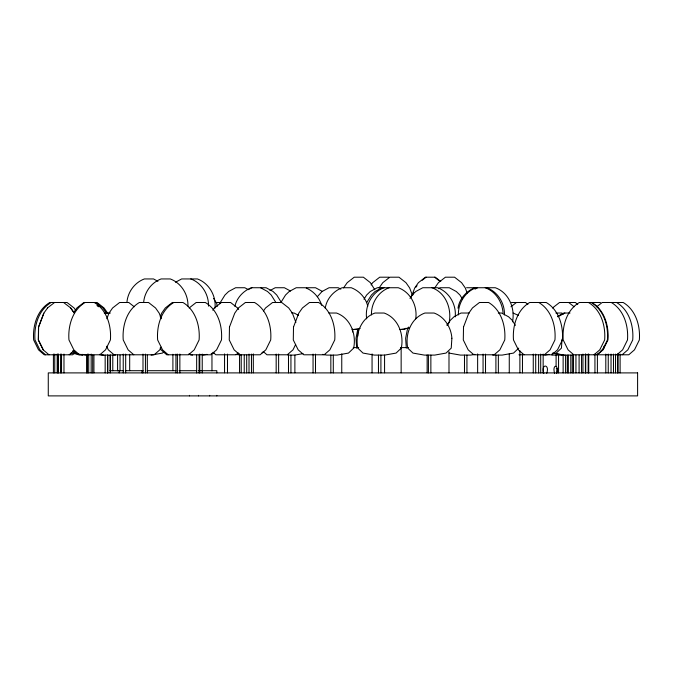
<?xml version="1.0" encoding="UTF-8"?>
<svg xmlns="http://www.w3.org/2000/svg" width="673" height="673" viewBox="0 0 673 673"><rect width="100%" height="100%" fill="white"/><g stroke="black" fill="none" stroke-linecap="round" stroke-linejoin="round"><path stroke-width="1.01" d="M187.944 306.131C188.373 294.597 181.289 282.971 170.261 278.942L161.108 278.942C151.391 282.551 144.518 292.015 143.677 302.261M208.479 306.131C208.916 294.597 201.824 282.971 190.804 278.942M214.981 308.099C216.327 295.96 209.093 283.198 197.433 278.942L181.643 278.942L175.502 282.248M415.704 318.867C417.723 306.139 410.69 292.217 398.29 287.733L377.292 287.733L370.268 291.51L366.608 295.035L363.984 299.241M449.084 322.813C451.987 308.991 445.938 292.721 431.931 287.733M455.2 316.89C456.538 304.743 449.312 291.981 437.652 287.733L422.779 287.733L415.754 291.51L412.095 295.035L409.992 298.4M504.447 314.922C504.885 303.388 497.793 291.754 486.772 287.733M512.523 321.829C515.249 308.268 508.897 292.595 495.311 287.733L466.574 287.733M562.022 339.234L561.433 348.118L556.251 353.081L552.121 353.813M604.068 346.141L603.933 348.118L600.972 350.953M126.936 302.261C127.777 292.015 134.659 282.551 144.375 278.942L153.528 278.942L157.919 281.306M234.877 306.308C236.761 297.912 243.348 290.803 251.374 287.733L266.071 287.733L273.095 291.51L276.754 295.035L281.482 302.614M325.252 308.2C326.54 298.997 333.497 291.03 342.12 287.733L351.281 287.733C359.306 290.803 365.893 297.912 367.778 306.308M357.691 329.703L356.009 338.241L356.656 348.118M458.01 308.2C459.306 298.997 466.263 291.03 474.886 287.733M43.871 313.214L38.622 327.053L38.411 339.949L43.274 349.825M106.839 318.75L108.942 313.214L112.601 307.982L119.626 302.497L128.779 302.497L134.238 306.77M160.241 316.907L161.638 313.214L165.306 307.982L172.322 302.497L182.947 302.497C195.658 309.992 200.201 326.01 199.099 339.949L194.236 349.825L188.524 354.789L166.753 354.789L161.04 349.825L160.157 348.025M411.237 297.138L414.745 287.918L418.404 282.685L425.429 277.2L435.296 277.2L440.756 281.465M412.65 295.296L413.702 292.528M161.15 347.133L159.821 349.825L154.109 354.789L114.048 354.789L108.336 349.825L106.57 346.233M295.657 344.441L292.999 349.825L287.295 354.789L266.988 354.789L263.421 351.685M556.596 373.296C559.423 363.9 551.759 363.975 554.602 373.296M219.701 303.456L224.959 295.035L228.618 291.51L235.643 287.733L244.795 287.733L248.303 289.626M280.801 302.614L285.529 295.035L289.188 291.51L296.213 287.733L305.365 287.733C313.189 290.669 319.347 297.416 321.677 305.357M317.32 296.717L322.031 291.51L329.055 287.733L338.208 287.733L340.841 289.146M366.684 302.614L371.412 295.035L375.08 291.51L382.096 287.733M408.561 327.07L407.51 328.761L405.642 338.241L406.299 348.118M447.158 325.387L450.313 320.331L453.972 316.806L460.997 313.029L469.35 313.029M47.539 307.982L43.779 313.214L38.521 327.053L38.311 339.949L43.173 349.825L48.986 354.789M73.727 312.465L76.865 307.982L83.889 302.497L97.03 302.497L104.046 307.982L107.714 313.214M212.828 310.228L214.401 307.982L221.417 302.497L230.578 302.497L237.594 307.982L238.646 309.479M263.446 310.976L265.541 307.982L272.565 302.497L281.718 302.497L288.742 307.982L292.402 313.214L295.901 322.434M343.55 287.918L347.209 282.685L354.234 277.2L363.386 277.2L370.411 282.685L374.777 289.76M371.117 284.923L372.691 282.685L379.707 277.2L388.868 277.2M379.109 287.918L382.777 282.685L389.793 277.2L398.954 277.2L405.97 282.685L409.638 287.918L412.44 295.296M415.973 287.169L417.024 285.672M434.733 287.918L438.401 282.685L445.417 277.2L454.578 277.2L461.594 282.685L465.253 287.918L467.356 293.453M546.712 373.296C550.119 364.085 540.814 363.302 543.691 373.019L543.885 373.296M163.985 351.659L162.504 353.081L151.139 355.092M261.881 353.081L263.362 351.659M446.864 324.941L448.344 323.52M518.732 348.118L513.541 353.081L502.184 355.092L492.72 355.092M69.184 354.789L74.282 350.44M74.787 352.921L72.642 354.789L44.225 354.789L38.512 349.825L33.65 339.949C32.548 326.01 37.091 309.992 49.802 302.497L67.073 302.497L74.089 307.982L75.662 310.228M99.831 354.789L105.543 349.825L110.406 339.949C111.508 326.01 106.973 309.992 94.262 302.497M238.292 352.921L236.147 354.789L215.848 354.789L212.988 352.307M405.954 328.247L404.523 329.484L399.754 329.484M544.373 354.789L550.085 349.825L554.947 339.949C556.049 326.01 551.507 309.992 538.795 302.497M594.074 354.789L599.786 349.825L604.648 339.949C605.75 326.01 601.208 309.992 588.496 302.497M596.842 354.789L602.554 349.825L607.416 339.949C608.518 326.01 603.975 309.992 591.264 302.497M597.388 354.789L603.101 349.825L607.963 339.949C609.065 326.01 604.522 309.992 591.819 302.497M616.914 354.789L622.626 349.825L627.488 339.949C628.59 326.01 624.048 309.992 611.345 302.497M622.146 354.789L627.859 349.825L632.721 339.949C633.823 326.01 629.28 309.992 616.577 302.497M51.14 302.497C38.428 309.992 33.886 326.01 34.988 339.949L39.85 349.825L45.562 354.789M47.438 307.982L54.555 302.497M85.101 302.497C72.398 309.992 67.855 326.01 68.957 339.949L73.82 349.825L79.532 354.789M173.794 302.497C161.083 309.992 156.548 326.01 157.642 339.949L162.513 349.825L168.216 354.789M189.147 307.982L196.171 302.497L205.324 302.497C218.035 309.992 222.57 326.01 221.476 339.949L216.605 349.825L210.901 354.789L190.594 354.789L189.163 353.544M422.232 280.246L426.135 277.2M510.958 306.77L516.418 302.497M552.499 307.982L559.524 302.497L575.423 302.497L577.762 304.331M596.724 306.77L602.184 302.497L623.198 302.497C635.909 309.992 640.452 326.01 639.35 339.949L634.488 349.825L628.775 354.789L573.775 354.789L568.062 349.825L563.192 339.949C562.098 326.01 566.632 309.992 579.344 302.497L600.484 302.497M248.362 289.626L251.87 287.733M269.957 290.568L275.223 287.733L284.376 287.733L290.517 291.039M384.09 287.733C371.698 292.217 364.665 306.139 366.676 318.867M389.137 287.733C378.117 291.754 371.025 303.388 371.462 314.922M438.359 288.675L440.108 287.733L449.27 287.733L456.286 291.51L459.953 295.035L462.578 299.241M476.08 287.733C465.06 291.754 457.968 303.388 458.406 314.922M474.987 289.146L477.62 287.733M557.665 316.335L563.806 313.029L570.023 313.029M557.833 316.806L564.857 313.029M202.935 355.092L207.065 354.36M211.196 353.628L214.3 353.081M351.886 329.787L360.148 328.323M399.93 329.61L409.226 327.961M294.757 355.092L303.027 353.628M384.729 355.092L396.094 353.081L401.285 348.118C404.179 334.296 398.13 318.018 384.132 313.029L374.97 313.029C360.972 318.018 354.923 334.296 357.817 348.118L362.999 353.081L374.365 355.092L383.82 355.092M474.894 354.36L470.755 355.092L460.391 355.092L449.026 353.081M544.886 355.092L549.025 354.36M306.35 287.733L315.511 287.733L322.527 291.51M215.705 302.497L220.87 302.497M511.472 302.497L525.571 302.497L527.91 304.331M104.248 313.029L110.355 313.029M291.653 313.029L294.16 313.029L298.543 315.393M328.904 313.029L336.508 313.029C350.507 318.018 356.555 334.296 353.661 348.118L348.479 353.081L337.114 355.092L326.75 355.092L322.619 354.36M498.298 313.029L501.578 313.029L508.595 316.806L512.262 320.331L515.409 325.387M513.087 313.029L518.42 315.393M555.89 313.029L561.77 313.029L563.528 313.98M352.433 329.484L358.558 329.484M353.249 347.605L358.684 347.605M400.528 347.605L408.519 347.605M100.815 354.789L78.312 354.789L73.315 350.44M518.933 354.789L551.826 354.789L557.53 349.825L562.401 339.949C563.494 326.01 558.96 309.992 546.249 302.497L529.643 302.497C516.931 309.992 512.397 326.01 513.491 339.949L518.361 349.825L524.065 354.789M101.068 355.092L115.537 355.092M287.842 355.092L293.849 355.092M552.011 355.092L562.376 355.092M573.707 355.092L563.2 355.092L552.87 353.258M556.319 368.56L557.109 368.56L557.109 372.766M109.85 370.697L123.681 370.697M125.422 370.697L143.08 370.697M147.194 370.697L175.973 370.697M179.018 370.697L196.861 370.697M198.485 370.697L216.807 370.697L216.807 372.901M552.886 353.081L564.252 355.092M236.013 354.36L240.152 355.092M188.432 354.36L192.562 355.092M99.511 354.36L103.642 355.092M78.909 353.813L74.779 353.081L72.558 350.953M82.005 354.36L86.144 355.092M73.307 353.081L78.472 353.99M80.541 354.36L82.602 354.721M71.119 353.081L82.485 355.092M485.241 287.733C495.732 291.535 502.319 302.076 503.042 312.945M260.535 287.733L267.551 291.51L271.219 295.035L275.947 302.614M568.677 302.497L574.136 306.77M434.581 277.2L440.041 281.465M95.785 302.497L102.809 307.982L106.469 313.214M96.946 305.55L98.502 306.77M63.615 302.497L70.732 307.982L73.879 312.465M133.809 354.789L128.097 349.825L123.235 339.949C122.133 326.01 126.667 309.992 139.378 302.497L148.54 302.497L155.556 307.982L159.223 313.214L161.318 318.75M70.631 307.982L74.299 313.214M213.568 298.4L216.714 303.456L217.278 306.308M352.551 329.038L352.602 332.016M620.111 354.074L620.111 372.901M617.982 354.074L617.982 372.901M617.663 354.074L617.663 372.901M615.534 354.074L615.534 372.901M613.482 354.074L613.482 372.901M611.034 354.074L611.034 372.901M608.249 354.074L608.249 372.901M605.801 354.074L605.801 372.901M597.397 354.074L597.397 372.901M594.94 354.074L594.94 372.901M588.724 354.074L588.724 372.901M588.177 354.074L588.177 372.901M585.729 354.074L585.729 372.901M585.409 354.074L585.409 372.901M582.961 354.074L582.961 372.901M581.548 355.125L581.548 372.901M579.1 355.125L579.1 372.901M575.937 355.125L575.937 372.901M573.489 355.125L573.489 372.901M572.328 355.125L572.328 372.901M570.797 355.125L570.797 372.901M568.34 355.125L568.34 372.901M567.297 355.125L567.297 372.901M565.589 355.125L565.589 372.901M563.133 355.125L563.133 372.901M558.556 355.125L558.556 372.901M556.1 355.125L556.1 366.625M543.153 354.074L543.153 372.901M540.705 354.074L540.705 372.901M538.619 355.125L538.619 372.901M535.708 354.074L535.708 372.901M533.26 354.074L533.26 372.901M522.475 354.074L522.475 372.901M519.884 350.751L519.884 372.8M509.268 353.905L509.268 372.8M498.357 355.125L498.357 372.901M495.908 355.125L495.908 372.901M485.519 354.074L485.519 372.901M483.063 354.074L483.063 372.901M477.637 353.905L477.637 372.8M466.936 355.125L466.936 372.901M464.488 355.125L464.488 372.901M448.992 351.802L448.992 372.8M430.863 355.125L430.863 372.901M428.415 355.125L428.415 372.901M427.136 354.949L427.136 372.8M401.15 347.605L401.15 372.8M384.569 354.949L384.569 372.8M380.91 355.125L380.91 372.901M378.462 355.125L378.462 372.901M372.06 353.905L372.06 372.8M357.851 329.82L357.851 336.096M341.758 353.905L341.758 372.8M333.295 355.125L333.295 372.901M330.838 355.125L330.838 372.901M315.502 354.074L315.502 372.901M313.054 354.074L313.054 372.901M294.875 354.949L294.875 372.8M290.938 355.125L290.938 372.901M288.49 355.125L288.49 372.901M278.622 354.074L278.622 372.901M276.174 354.074L276.174 372.901M253.317 353.905L253.317 372.8M251.466 354.074L251.466 372.901M249.018 354.074L249.018 372.901M246.697 355.125L246.697 372.901M244.24 355.125L244.24 372.901M241.22 354.949L241.22 372.8M239.546 353.905L239.546 372.8M227.482 354.074L227.482 372.901M224.555 353.905L224.555 372.8M216.807 395.354L216.807 395.892M211.961 353.275L211.961 370.84M209.665 395.354L209.665 395.892M202.228 354.074L202.228 372.901M199.78 354.074L199.78 372.901M199.107 355.125L199.107 372.901M198.485 395.354L198.485 395.892M196.659 355.125L196.659 372.901M189.475 395.354L189.475 395.892M179.859 354.074L179.859 372.901M177.411 354.074L177.411 372.901M175.939 354.074L175.939 372.901M172.902 354.242L172.902 370.697M147.311 355.125L147.311 372.901M145.444 354.074L145.444 372.901M142.996 354.074L142.996 372.901M142.062 370.697L142.062 372.901M129.679 354.242L129.679 370.697M125.683 354.074L125.683 372.901M123.235 354.074L123.235 372.901M120.038 355.125L120.038 370.815M119.18 370.697L119.18 372.901M117.59 355.125L117.59 370.815M112.786 355.125L112.786 370.815M110.33 355.125L110.33 370.815M110.187 355.125L110.187 372.901M107.739 355.125L107.739 372.901M107.613 355.125L107.613 372.901M105.165 355.125L105.165 372.901M93.934 355.125L93.934 372.901M92.689 355.125L92.689 372.901M91.166 354.074L91.166 372.901M88.718 354.074L88.718 372.901M87.498 354.074L87.498 372.901M86.581 355.125L86.581 372.901M63.977 354.074L63.977 372.901M61.529 354.074L61.529 372.901M60.62 354.074L60.52 372.901M58.172 354.074L58.172 372.901M58.071 354.074L58.071 372.901M57.197 354.074L57.197 372.901M54.749 354.074L54.749 372.901M53.411 354.074L53.411 372.901M229.468 327.053L229.249 339.949L234.12 349.825L239.824 354.789L260.131 354.789L265.843 349.825L270.706 339.949C271.808 326.01 267.265 309.992 254.554 302.497L245.401 302.497L238.377 307.982L234.717 313.214L229.468 327.053M293.504 327.053L293.293 339.949L298.156 349.825L303.868 354.789L324.167 354.789L329.879 349.825L334.742 339.949C335.844 326.01 331.309 309.992 318.598 302.497L309.437 302.497L302.421 307.982L298.753 313.214L293.504 327.053M463.512 327.053L463.302 339.949L468.164 349.825L473.876 354.789L494.184 354.789L499.896 349.825L504.758 339.949C505.852 326.01 501.318 309.992 488.606 302.497L479.454 302.497L472.429 307.982L468.77 313.214L463.512 327.053M451.886 338.241L451.238 348.118L446.048 353.081L434.691 355.092L424.318 355.092L412.961 353.081L407.771 348.118C404.877 334.296 410.925 318.018 424.924 313.029L434.085 313.029C444.575 316.832 451.171 327.372 451.886 338.241M637.6 372.901L48.271 372.901L48.271 395.892L637.6 395.892L637.6 372.901"/></g></svg>
